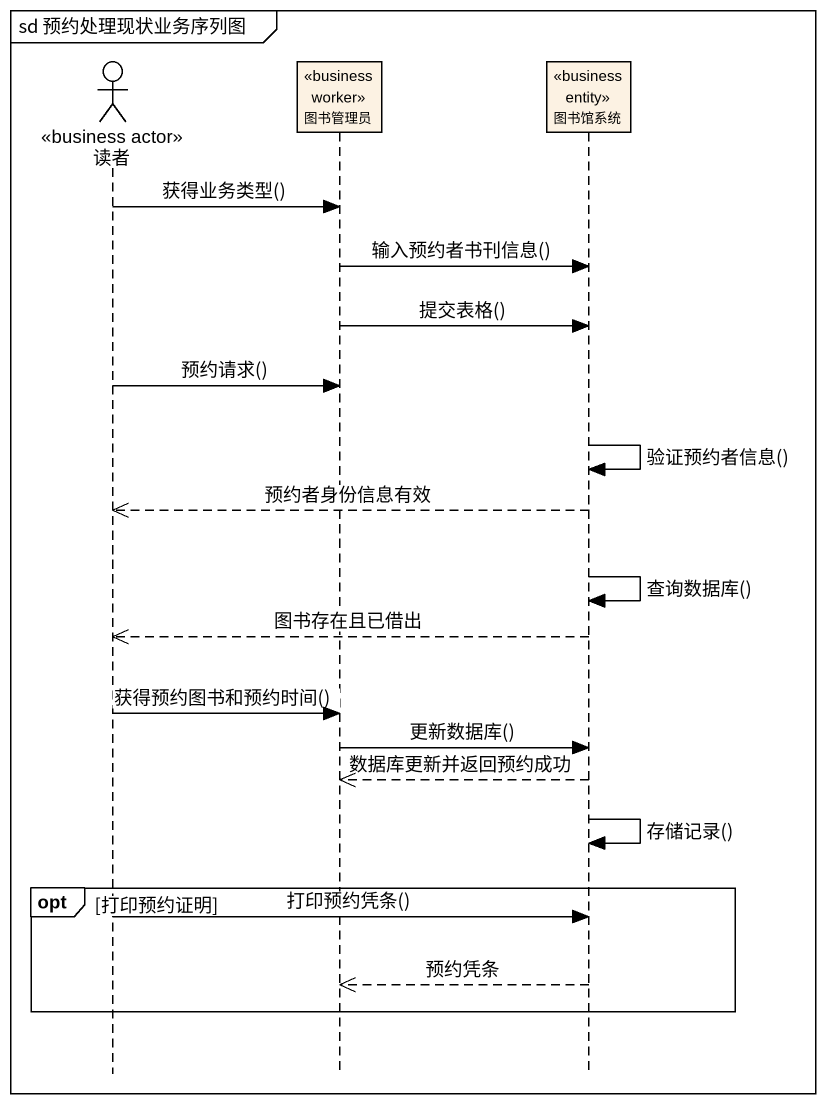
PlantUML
@startuml
mainframe sd 预约处理现状业务序列图
hide footbox
actor 读者 <<business actor>>
participant 图书管理员 <<business worker>>
participant 图书馆系统 <<business entity>>

读者 -> 图书管理员 : 获得业务类型()
图书管理员 -> 图书馆系统 : 输入预约者书刊信息()
图书管理员 -> 图书馆系统 : 提交表格()
读者 -> 图书管理员 : 预约请求()
图书馆系统 -> 图书馆系统 : 验证预约者信息()
图书馆系统 -->> 读者 : 预约者身份信息有效
图书馆系统 -> 图书馆系统 : 查询数据库()
图书馆系统 -->> 读者 : 图书存在且已借出
读者 -> 图书管理员 : 获得预约图书和预约时间()
图书管理员 -> 图书馆系统 : 更新数据库()
图书馆系统 -->> 图书管理员 : 数据库更新并返回预约成功
图书馆系统 -> 图书馆系统 : 存储记录()
opt 打印预约证明
  读者 -> 图书馆系统 : 打印预约凭条()
  图书馆系统 -->> 图书管理员 : 预约凭条
end
@enduml
